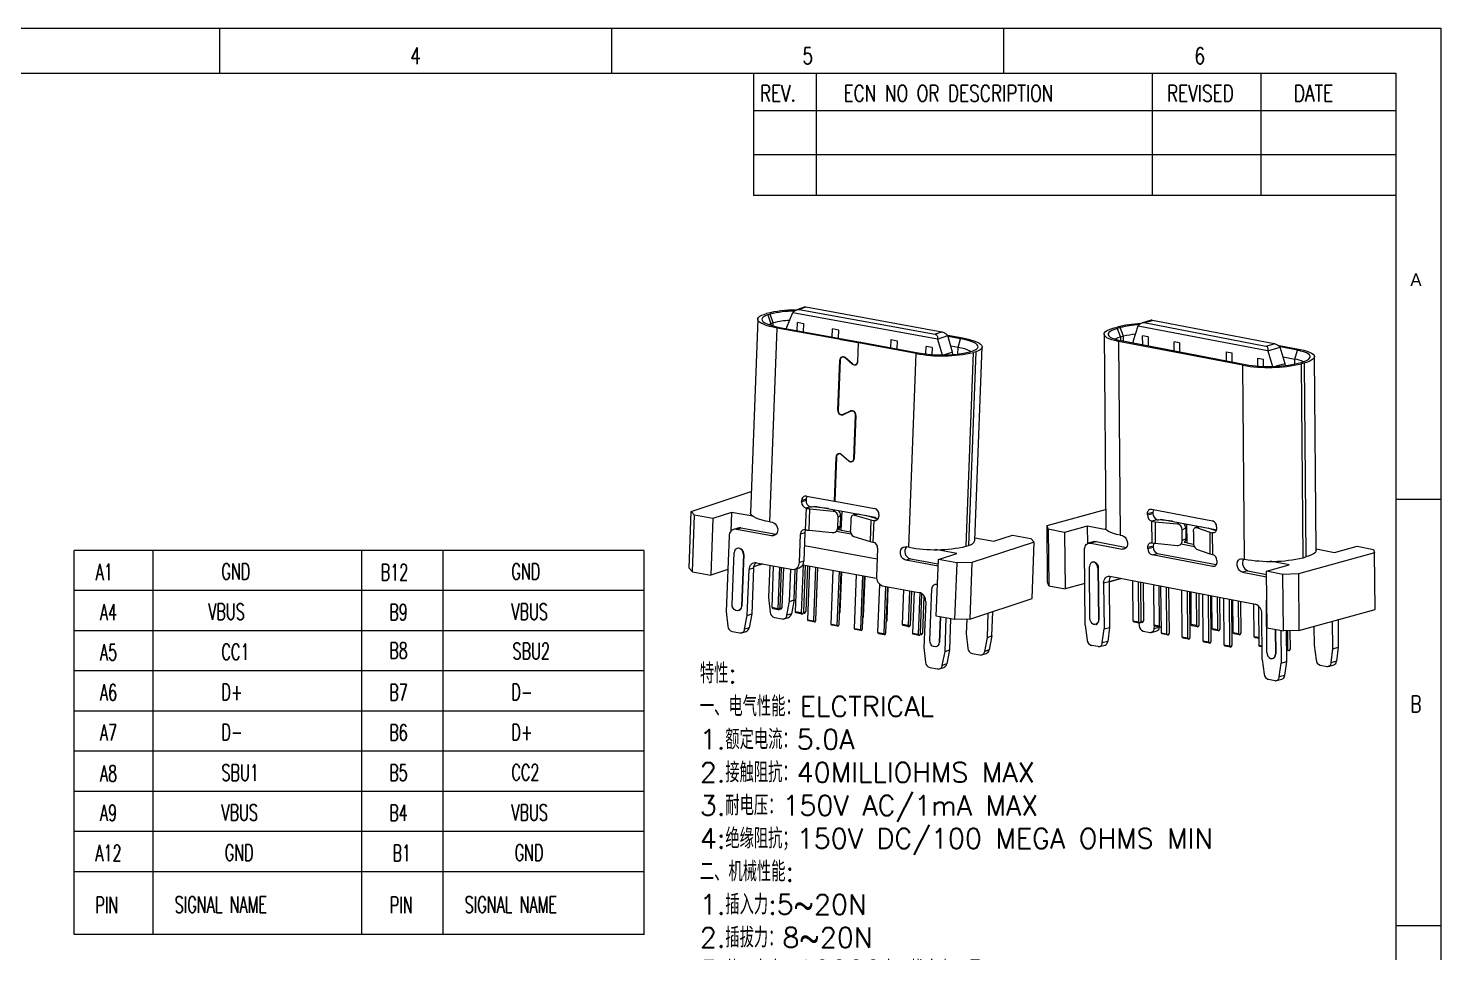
# Model space of a CAD drawing. Extents: x 2504 to 2659, y 706 to 763.
# Drawn here: x 2536.06 to 2576.84, y 731.36 to 758.08 of the extents above; entities that cross this region are included whole.
import ezdxf
from ezdxf.enums import TextEntityAlignment as Align

# ---------------------------------------------------------------- set-up
doc = ezdxf.new("R2010")
doc.units = 0
doc.header["$MEASUREMENT"] = 0
doc.layers.get('0').update_dxf_attribs({"linetype": 'CONTINUOUS', "lineweight": 20})
doc.layers.add('HANBO', color=7, linetype='CONTINUOUS', lineweight=9)
doc.styles.add('ROMANS', font='ROMANS.SHX', dxfattribs={"bigfont": 'gbcbig.shx'})
doc.styles.get("Standard").update_dxf_attribs({"font": 'simplex.shx', "bigfont": 'gbcbig.shx'})
doc.styles.add('txt', font='lereq.shx', dxfattribs={"width": 0.7, "bigfont": '@extfont2.shx'})

# ---------------------------------------------------------------- blocks, each defined once
blk = doc.blocks.new('224')
at = {"color": 7, "linetype": 'Continuous', "lineweight": 15}
for p, q in [((39.236, 76.152), (39.34, 76.181)), ((39.454, 76.159), (39.349, 76.131)), ((39.349, 76.131), (39.465, 75.817)), ((39.57, 75.846), (39.454, 76.159)), ((39.931, 75.698), (40.1, 76.225)), ((40.102, 76.23), (44.775, 75.331)), ((40.57, 76.424), (40.258, 76.338)), ((40.318, 76.342), (40.613, 76.423)), ((40.318, 76.342), (44.714, 75.496)), ((45.008, 75.578), (40.613, 76.423)), ((38.87, 75.921), (38.93, 68.917)), ((39.388, 75.664), (39.448, 68.66)), ((43.878, 74.8), (39.388, 75.664)), ((39.57, 75.846), (39.465, 75.817)), ((39.486, 75.691), (43.976, 74.827)), ((39.918, 75.608), (39.931, 75.698)), ((40.261, 75.868), (40.264, 75.869)), ((40.457, 75.831), (40.261, 75.868)), ((40.264, 75.541), (40.261, 75.868)), ((40.461, 75.831), (40.457, 75.831)), ((40.457, 75.831), (40.46, 75.503)), ((41.395, 75.65), (41.398, 75.651)), ((41.591, 75.612), (41.395, 75.65)), ((41.398, 75.323), (41.395, 75.65)), ((41.595, 75.613), (41.591, 75.612)), ((41.591, 75.612), (41.594, 75.285)), ((44.714, 75.496), (45.008, 75.578)), ((45.126, 75.527), (45.946, 75.37)), ((45.848, 75.342), (45.233, 75.461)), ((43.287, 74.959), (43.285, 75.287)), ((43.285, 75.287), (43.481, 75.249)), ((43.285, 75.287), (43.288, 75.287)), ((43.484, 75.25), (43.481, 75.249)), ((43.481, 75.249), (43.484, 74.921)), ((44.419, 75.049), (44.422, 75.055)), ((44.421, 74.771), (44.419, 75.049)), ((44.615, 75.011), (44.419, 75.049)), ((44.618, 75.017), (44.615, 75.011)), ((44.615, 75.011), (44.617, 74.761)), ((44.777, 75.325), (45.228, 75.45)), ((44.777, 75.325), (44.947, 74.759)), ((45.407, 74.856), (45.228, 75.45)), ((45.332, 75.104), (45.753, 75.024)), ((45.753, 75.024), (45.848, 75.342)), ((46.525, 68.108), (46.464, 75.112)), ((43.938, 67.796), (43.878, 74.8)), ((45.417, 74.792), (45.407, 74.856)), ((45.88, 74.874), (45.985, 74.903)), ((46.098, 74.881), (45.994, 74.852)), ((46.054, 67.848), (45.994, 74.852)), ((46.098, 74.881), (46.158, 67.877)), ((36.817, 69.007), (38.924, 69.587)), ((40.437, 69.44), (40.634, 69.494)), ((40.438, 69.392), (40.437, 69.44)), ((40.438, 69.392), (40.634, 69.446)), ((40.587, 69.606), (42.779, 69.184)), ((40.634, 69.494), (40.634, 69.446)), ((36.857, 68.876), (36.817, 69.007)), ((36.834, 66.964), (36.817, 69.007)), ((37.447, 68.763), (36.857, 68.876)), ((36.857, 68.876), (36.875, 66.833)), ((38.265, 68.988), (37.447, 68.763)), ((38.265, 68.988), (38.271, 68.357)), ((38.954, 68.856), (38.265, 68.988)), ((40.787, 69.222), (40.59, 69.168)), ((40.59, 69.168), (40.599, 69.166)), ((40.605, 68.388), (40.599, 69.166)), ((40.714, 69.15), (40.72, 68.372)), ((40.714, 69.15), (41.506, 69.071)), ((40.787, 69.222), (40.795, 69.221)), ((41.338, 69.164), (40.841, 69.214)), ((40.916, 69.245), (42.889, 68.866)), ((40.916, 69.207), (40.916, 69.245)), ((41.689, 68.858), (41.816, 68.922)), ((41.692, 68.469), (41.689, 68.858)), ((41.816, 68.922), (41.82, 68.533)), ((41.849, 69.066), (41.854, 68.383)), ((42.355, 68.968), (42.173, 68.939)), ((42.203, 68.936), (42.684, 68.771)), ((42.324, 68.964), (42.324, 68.974)), ((42.913, 68.819), (42.633, 68.915)), ((42.889, 68.866), (42.889, 68.827)), ((42.932, 68.96), (42.932, 68.912)), ((37.447, 68.763), (37.465, 66.72)), ((38.509, 68.429), (38.313, 68.375)), ((38.586, 68.432), (38.39, 68.378)), ((38.39, 68.378), (39.528, 68.159)), ((38.586, 68.432), (39.675, 68.222)), ((39.448, 68.66), (39.523, 68.645)), ((40.597, 68.39), (40.605, 68.388)), ((40.72, 68.372), (41.513, 68.292)), ((41.601, 68.308), (41.622, 68.318)), ((42.13, 68.244), (41.649, 68.337)), ((41.82, 68.533), (41.692, 68.469)), ((41.854, 68.383), (41.76, 68.393)), ((41.854, 68.383), (42.103, 68.335)), ((42.095, 68.78), (42.098, 68.391)), ((42.684, 68.771), (42.691, 67.993)), ((42.774, 68.748), (42.781, 67.97)), ((42.774, 68.748), (42.783, 68.746)), ((38.189, 65.406), (38.166, 68.129)), ((40.448, 68.224), (40.644, 68.278)), ((40.448, 68.176), (40.644, 68.23)), ((40.448, 68.176), (40.448, 68.224)), ((40.601, 67.952), (40.797, 68.006)), ((42.793, 67.53), (40.601, 67.952)), ((40.644, 68.278), (40.644, 68.23)), ((40.797, 68.006), (42.921, 67.598)), ((42.21, 68.158), (42.691, 67.993)), ((42.781, 67.97), (42.789, 67.968)), ((43.862, 67.81), (43.938, 67.796)), ((48.637, 68.019), (45.888, 67.261)), ((46.054, 67.848), (46.158, 67.877)), ((46.524, 68.165), (47.189, 68.037)), ((47.189, 68.037), (48.007, 68.262)), ((48.007, 68.262), (48.597, 68.149)), ((48.597, 68.149), (48.637, 68.019)), ((48.655, 65.976), (48.637, 68.019)), ((38.362, 65.657), (38.346, 67.525)), ((38.457, 67.693), (38.444, 67.689)), ((38.649, 67.467), (38.662, 67.471)), ((38.649, 67.467), (38.665, 65.599)), ((38.662, 67.471), (38.678, 65.603)), ((42.942, 67.744), (42.943, 67.696)), ((44.063, 67.378), (43.866, 67.324)), ((43.866, 67.324), (44.736, 67.156)), ((44.063, 67.378), (44.735, 67.248)), ((44.734, 67.36), (45.552, 67.586)), ((45.324, 67.247), (44.734, 67.36)), ((44.752, 65.318), (44.734, 67.36)), ((45.552, 67.586), (44.863, 67.719)), ((36.875, 66.833), (36.834, 66.964)), ((36.875, 66.833), (37.465, 66.72)), ((38.176, 66.916), (37.465, 66.72)), ((39.051, 66.982), (38.855, 66.928)), ((38.855, 66.928), (38.869, 65.275)), ((39.479, 67.1), (39.051, 66.982)), ((39.051, 66.982), (39.475, 67.099)), ((39.051, 66.982), (39.066, 65.329)), ((39.079, 67.177), (44.333, 66.166)), ((39.475, 67.1), (39.475, 67.099)), ((39.475, 67.099), (39.479, 67.1)), ((39.918, 65.559), (39.906, 67.018)), ((40.095, 66.981), (40.107, 65.523)), ((40.205, 65.55), (40.193, 66.962)), ((40.304, 65.577), (40.292, 66.943)), ((40.674, 65.414), (40.662, 66.872)), ((40.851, 66.836), (40.863, 65.378)), ((40.939, 65.133), (40.925, 66.821)), ((45.888, 67.261), (45.324, 67.247)), ((45.341, 65.204), (45.324, 67.247)), ((45.888, 67.261), (45.905, 65.218)), ((41.114, 66.785), (41.128, 65.097)), ((41.226, 65.124), (41.212, 66.766)), ((41.695, 64.988), (41.681, 66.676)), ((41.87, 66.64), (41.884, 64.951)), ((41.982, 64.978), (41.968, 66.621)), ((42.019, 65.431), (42.009, 66.613)), ((42.198, 66.576), (42.208, 65.394)), ((42.307, 65.421), (42.297, 66.557)), ((42.451, 64.842), (42.437, 66.531)), ((42.626, 66.494), (42.64, 64.806)), ((42.738, 64.833), (42.724, 66.475)), ((42.775, 65.285), (42.765, 66.467)), ((42.954, 66.431), (42.964, 65.249)), ((43.062, 65.276), (43.053, 66.412)), ((43.207, 64.697), (43.192, 66.385)), ((43.381, 66.349), (43.396, 64.66)), ((43.494, 64.688), (43.48, 66.33)), ((43.531, 65.14), (43.521, 66.322)), ((43.71, 66.285), (43.72, 65.104)), ((44.75, 64.428), (44.734, 66.296)), ((43.818, 65.131), (43.809, 66.267)), ((44.287, 64.994), (44.277, 66.176)), ((44.442, 66.109), (44.454, 64.687)), ((44.576, 64.176), (44.562, 65.83)), ((45.905, 65.218), (48.655, 65.976)), ((38.189, 65.406), (38.263, 64.873)), ((38.567, 65.436), (38.58, 65.439)), ((38.678, 65.603), (38.665, 65.599)), ((38.804, 64.769), (38.869, 65.275)), ((38.869, 65.275), (39.066, 65.329)), ((39.066, 65.329), (39.001, 64.823)), ((40.107, 65.523), (39.918, 65.559)), ((39.951, 65.52), (39.918, 65.559)), ((40.14, 65.483), (39.951, 65.52)), ((40.107, 65.523), (40.14, 65.483)), ((40.121, 65.487), (40.135, 65.389)), ((40.14, 65.483), (40.173, 65.492)), ((40.173, 65.492), (40.205, 65.55)), ((40.239, 65.51), (40.189, 65.52)), ((40.205, 65.55), (40.239, 65.51)), ((40.239, 65.51), (40.271, 65.519)), ((40.271, 65.519), (40.304, 65.577)), ((40.863, 65.378), (40.674, 65.414)), ((40.707, 65.374), (40.674, 65.414)), ((40.677, 65.285), (40.691, 65.394)), ((40.873, 65.339), (40.677, 65.285)), ((40.896, 65.338), (40.707, 65.374)), ((40.863, 65.378), (40.896, 65.338)), ((40.874, 65.342), (40.873, 65.339)), ((40.896, 65.338), (40.929, 65.347)), ((40.929, 65.347), (40.937, 65.361)), ((42.208, 65.394), (42.019, 65.431)), ((42.052, 65.391), (42.019, 65.431)), ((42.241, 65.355), (42.052, 65.391)), ((42.208, 65.394), (42.241, 65.355)), ((42.241, 65.355), (42.274, 65.364)), ((42.274, 65.364), (42.307, 65.421)), ((42.964, 65.249), (42.775, 65.285)), ((42.808, 65.246), (42.775, 65.285)), ((43.03, 65.218), (43.062, 65.276)), ((44.752, 65.318), (45.341, 65.204)), ((45.045, 65.261), (45.052, 64.37)), ((45.058, 65.259), (45.065, 64.374)), ((46.443, 65.366), (46.449, 64.692)), ((47.129, 64.561), (47.12, 65.553)), ((47.317, 65.607), (47.325, 64.615)), ((39.001, 64.823), (38.804, 64.769)), ((40.285, 65.198), (40.529, 65.152)), ((40.581, 65.153), (40.777, 65.207)), ((40.939, 65.133), (41.128, 65.097)), ((40.972, 65.094), (40.939, 65.133)), ((41.161, 65.057), (40.972, 65.094)), ((41.128, 65.097), (41.161, 65.057)), ((41.161, 65.057), (41.194, 65.066)), ((41.194, 65.066), (41.226, 65.124)), ((41.695, 64.988), (41.884, 64.951)), ((41.728, 64.948), (41.695, 64.988)), ((41.917, 64.912), (41.728, 64.948)), ((41.884, 64.951), (41.917, 64.912)), ((41.917, 64.912), (41.95, 64.921)), ((41.95, 64.921), (41.982, 64.978)), ((42.451, 64.842), (42.64, 64.806)), ((42.484, 64.803), (42.451, 64.842)), ((42.673, 64.766), (42.484, 64.803)), ((42.64, 64.806), (42.673, 64.766)), ((42.673, 64.766), (42.706, 64.775)), ((42.706, 64.775), (42.738, 64.833)), ((42.997, 65.209), (42.808, 65.246)), ((42.964, 65.249), (42.997, 65.209)), ((42.997, 65.209), (43.03, 65.218)), ((43.72, 65.104), (43.531, 65.14)), ((43.564, 65.1), (43.531, 65.14)), ((43.753, 65.064), (43.564, 65.1)), ((43.72, 65.104), (43.753, 65.064)), ((43.753, 65.064), (43.786, 65.073)), ((43.786, 65.073), (43.818, 65.131)), ((44.451, 64.963), (44.287, 64.994)), ((44.32, 64.955), (44.287, 64.994)), ((44.452, 64.929), (44.32, 64.955)), ((45.247, 65.222), (45.257, 64.045)), ((45.905, 65.218), (45.341, 65.204)), ((45.444, 65.207), (45.453, 64.1)), ((45.491, 65.208), (45.497, 64.532)), ((45.595, 64.559), (45.59, 65.21)), ((38.657, 64.636), (38.413, 64.683)), ((38.708, 64.637), (38.905, 64.692)), ((43.207, 64.697), (43.396, 64.66)), ((43.24, 64.657), (43.207, 64.697)), ((43.429, 64.621), (43.24, 64.657)), ((43.396, 64.66), (43.429, 64.621)), ((43.429, 64.621), (43.462, 64.63)), ((43.462, 64.63), (43.494, 64.688)), ((44.454, 64.687), (44.572, 64.664)), ((44.487, 64.647), (44.454, 64.687)), ((44.573, 64.631), (44.487, 64.647)), ((45.065, 64.374), (45.052, 64.37)), ((45.45, 64.47), (45.465, 64.474)), ((45.465, 64.474), (45.497, 64.532)), ((45.53, 64.492), (45.48, 64.502)), ((45.497, 64.532), (45.53, 64.492)), ((45.53, 64.492), (45.563, 64.501)), ((45.563, 64.501), (45.595, 64.559)), ((46.449, 64.692), (46.522, 64.16)), ((47.064, 64.055), (47.129, 64.561)), ((47.129, 64.561), (47.325, 64.615)), ((47.325, 64.615), (47.261, 64.11)), ((44.576, 64.176), (44.65, 63.644)), ((44.954, 64.206), (44.967, 64.21)), ((45.192, 63.54), (45.257, 64.045)), ((45.257, 64.045), (45.453, 64.1)), ((45.453, 64.1), (45.388, 63.594)), ((46.673, 63.969), (46.917, 63.922)), ((46.968, 63.924), (47.164, 63.978)), ((47.261, 64.11), (47.064, 64.055)), ((45.044, 63.407), (44.8, 63.453)), ((45.096, 63.408), (45.292, 63.462)), ((45.388, 63.594), (45.192, 63.54))]:
    blk.add_line(p, q, dxfattribs=at)
at = {"color": 8, "linetype": 'Continuous', "lineweight": 15}
for p, q in [((39.465, 75.817), (39.466, 75.695)), ((39.571, 75.674), (39.57, 75.846)), ((45.754, 74.843), (45.753, 75.024)), ((45.407, 74.856), (45.071, 74.763)), ((41.506, 69.071), (41.595, 69.115)), ((42.377, 68.964), (42.203, 68.936)), ((42.783, 68.746), (42.879, 68.773)), ((39.528, 68.159), (39.648, 68.192)), ((42.793, 67.53), (42.89, 67.557))]:
    blk.add_line(p, q, dxfattribs=at)
at = {"color": 7, "linetype": 'Continuous', "lineweight": 15, "flags": 128}
for points in [[(39.388, 75.664), (39.258, 75.692), (39.145, 75.724), (39.049, 75.759), (38.973, 75.796), (38.917, 75.835), (38.883, 75.876), (38.87, 75.918), (38.879, 75.96), (38.909, 76.002), (38.961, 76.042), (39.034, 76.081), (39.126, 76.118), (39.236, 76.152)], [(39.349, 76.131), (39.242, 76.097), (39.155, 76.061), (39.089, 76.022), (39.044, 75.982), (39.022, 75.942), (39.023, 75.901), (39.047, 75.861), (39.094, 75.821), (39.163, 75.784), (39.252, 75.75), (39.36, 75.718), (39.486, 75.691)], [(45.985, 74.903), (46.092, 74.936), (46.179, 74.972), (46.246, 75.011), (46.29, 75.051), (46.312, 75.091), (46.311, 75.132), (46.287, 75.173), (46.24, 75.212), (46.171, 75.249), (46.082, 75.283), (45.974, 75.315), (45.848, 75.342)], [(45.946, 75.37), (46.076, 75.341), (46.189, 75.309), (46.285, 75.275), (46.361, 75.237), (46.417, 75.198), (46.451, 75.157), (46.464, 75.115), (46.455, 75.073), (46.425, 75.032), (46.373, 74.991), (46.3, 74.952), (46.208, 74.915), (46.098, 74.881)], [(40.437, 69.44), (40.44, 69.478), (40.448, 69.513), (40.462, 69.544), (40.48, 69.569), (40.503, 69.589), (40.529, 69.602), (40.557, 69.608), (40.587, 69.606)], [(39.448, 68.66), (39.318, 68.688), (39.205, 68.72), (39.109, 68.755), (39.033, 68.792), (38.977, 68.831), (38.943, 68.872), (38.93, 68.914), (38.93, 68.917)], [(42.095, 68.78), (42.097, 68.817), (42.103, 68.851), (42.113, 68.881), (42.126, 68.906), (42.142, 68.925), (42.161, 68.936), (42.182, 68.94), (42.203, 68.936)], [(42.932, 68.912), (42.93, 68.874), (42.921, 68.839), (42.908, 68.808), (42.889, 68.783), (42.866, 68.763), (42.84, 68.75), (42.812, 68.744), (42.783, 68.746)], [(38.166, 68.129), (38.169, 68.185), (38.182, 68.238), (38.202, 68.284), (38.23, 68.323), (38.264, 68.353), (38.303, 68.372), (38.346, 68.38), (38.39, 68.378)], [(38.509, 68.429), (38.542, 68.435), (38.586, 68.432)], [(39.523, 68.645), (39.577, 68.625), (39.626, 68.587), (39.667, 68.534), (39.696, 68.47), (39.712, 68.4), (39.713, 68.331), (39.698, 68.268), (39.67, 68.215), (39.629, 68.178), (39.581, 68.158), (39.528, 68.159)], [(40.448, 68.224), (40.45, 68.262), (40.458, 68.297), (40.472, 68.328), (40.491, 68.353), (40.513, 68.373), (40.539, 68.386), (40.568, 68.392), (40.597, 68.39)], [(43.866, 67.324), (43.813, 67.344), (43.764, 67.382), (43.723, 67.435), (43.693, 67.499), (43.678, 67.568), (43.677, 67.637), (43.692, 67.701), (43.72, 67.754), (43.76, 67.791), (43.809, 67.81), (43.862, 67.81)], [(46.525, 68.108), (46.516, 68.069), (46.485, 68.027), (46.433, 67.987), (46.36, 67.948), (46.268, 67.911), (46.158, 67.877)], [(38.649, 67.467), (38.639, 67.535), (38.612, 67.599), (38.572, 67.65), (38.522, 67.683), (38.47, 67.693), (38.42, 67.679), (38.381, 67.643), (38.355, 67.59), (38.346, 67.525)], [(38.457, 67.693), (38.483, 67.696), (38.535, 67.686), (38.585, 67.654), (38.625, 67.602), (38.652, 67.539), (38.662, 67.471)], [(42.943, 67.696), (42.94, 67.658), (42.932, 67.623), (42.918, 67.593), (42.9, 67.567), (42.877, 67.547), (42.851, 67.534), (42.823, 67.528), (42.793, 67.53)], [(38.855, 66.928), (38.859, 66.984), (38.871, 67.037), (38.892, 67.083), (38.92, 67.122), (38.954, 67.152), (38.993, 67.171), (39.035, 67.18), (39.079, 67.177)], [(44.734, 66.296), (44.742, 66.361), (44.743, 66.362)], [(38.665, 65.599), (38.656, 65.534), (38.63, 65.481), (38.591, 65.445), (38.541, 65.432), (38.489, 65.442), (38.439, 65.474), (38.399, 65.526), (38.372, 65.589), (38.362, 65.657)], [(44.75, 64.428), (44.759, 64.36), (44.786, 64.296), (44.827, 64.245), (44.876, 64.213), (44.929, 64.203), (44.978, 64.216), (45.018, 64.252), (45.044, 64.305), (45.052, 64.37)]]:
    blk.add_lwpolyline(points, dxfattribs=at)
at = {"color": 7, "linetype": 'Continuous', "lineweight": 15}
for centre, radius, start, end in [((40.355, 72.085), 4.22, 92.3458, 103.9055), ((40.331, 72.676), 3.592, 93.1222, 104.141), ((39.676, 74.962), 0.881, 103.8831, 117.4214), ((40.287, 73.063), 2.874, 95.6702, 104.4556), ((45.576, 73.886), 1.152, 64.7648, 81.158), ((44.805, 80.089), 5.37, 260.053, 282.7822), ((44.811, 79.603), 4.848, 260.0887, 282.7461), ((40.661, 69.381), 0.224, 177.1372, 251.5433), ((40.841, 69.5), 0.208, 153.5164, 181.5009), ((40.858, 69.435), 0.224, 177.1372, 251.5433), ((40.84, 70.45), 1.306, 259.3486, 264.4545), ((40.891, 69.733), 0.521, 259.3484, 264.4592), ((41.475, 68.859), 0.214, 359.7712, 81.5468), ((41.593, 68.919), 0.224, 0.8, 48.749), ((42.708, 68.971), 0.224, 357.1701, 71.5445), ((40.847, 69.671), 1.306, 259.3486, 264.4545), ((40.851, 68.284), 0.207, 152.8984, 181.5512), ((41.527, 68.458), 0.166, 265.2797, 3.7549), ((41.641, 68.527), 0.179, 312.07, 1.944), ((42.349, 68.368), 0.252, 174.8833, 236.4198), ((42.896, 69.41), 0.673, 251.6502, 259.6052), ((40.672, 68.165), 0.224, 177.1372, 251.5433), ((40.868, 68.219), 0.224, 177.1372, 251.5433), ((42.903, 68.632), 0.673, 251.6502, 259.6052), ((42.718, 67.755), 0.224, 357.1635, 71.5443), ((44.866, 73.085), 5.37, 260.053, 282.7822), ((44.159, 67.651), 0.289, 148.8233, 250.5867), ((39.338, 66.995), 0.287, 142.2557, 182.4767), ((44.226, 65.847), 0.336, 357.18, 71.5302), ((38.524, 65.583), 0.155, 290.9311, 7.2043), ((40.35, 65.405), 0.216, 184.2004, 252.4052), ((40.544, 65.283), 0.133, 263.5855, 0.4777), ((40.728, 65.344), 0.145, 289.7101, 357.8673), ((38.478, 64.889), 0.216, 184.2004, 252.4052), ((38.672, 64.768), 0.133, 263.5855, 0.4777), ((38.856, 64.828), 0.145, 289.7101, 357.8673), ((44.912, 64.354), 0.154, 290.9477, 7.2394), ((46.738, 64.176), 0.217, 184.2454, 252.3885), ((46.931, 64.054), 0.133, 263.5811, 0.4399), ((47.115, 64.115), 0.145, 289.7556, 357.8218), ((44.866, 63.66), 0.217, 184.2454, 252.3885), ((45.059, 63.539), 0.133, 263.5811, 0.4399), ((45.243, 63.599), 0.145, 289.7556, 357.8218)]:
    blk.add_arc(centre, radius, start, end, dxfattribs=at)
for points in [[(40.1, 76.225), (40.101, 76.227), (40.102, 76.229), (40.102, 76.23)], [(45.228, 75.45), (45.228, 75.452), (45.227, 75.454), (45.226, 75.456)], [(44.775, 75.331), (44.775, 75.329), (44.776, 75.327), (44.777, 75.325)]]:
    blk.add_open_spline(points, degree=3, dxfattribs=at)
for points, knots in [([(40.102, 76.23), (40.115, 76.244), (40.138, 76.269), (40.177, 76.299), (40.22, 76.325), (40.27, 76.345), (40.303, 76.343), (40.318, 76.342)], [0, 0, 0, 0, 0.206448, 0.387936, 0.545567, 0.784007, 1, 1, 1, 1]), ([(40.613, 76.423), (40.598, 76.426), (40.581, 76.428), (40.572, 76.424), (40.571, 76.423)], [0, 0, 0, 0, 0.8101, 1, 1, 1, 1]), ([(44.714, 75.496), (44.723, 75.494), (44.742, 75.488), (44.762, 75.469), (44.779, 75.439), (44.786, 75.393), (44.779, 75.353), (44.775, 75.331)], [0, 0, 0, 0, 0.142662, 0.293105, 0.455625, 0.700341, 1, 1, 1, 1]), ([(45.226, 75.456), (45.214, 75.466), (45.19, 75.486), (45.151, 75.513), (45.107, 75.54), (45.057, 75.565), (45.024, 75.573), (45.008, 75.578)], [0, 0, 0, 0, 0.206448, 0.387936, 0.545567, 0.784007, 1, 1, 1, 1])]:
    blk.add_open_spline(points, degree=3, knots=knots, dxfattribs=at)
blk = doc.blocks.new('225')
at = {"color": 7, "linetype": 'Continuous', "lineweight": 15}
for p, q in [((26.604, 76.639), (26.69, 76.667)), ((26.816, 76.644), (26.731, 76.616)), ((26.731, 76.616), (26.847, 76.301)), ((26.932, 76.329), (26.816, 76.644)), ((27.422, 76.176), (27.638, 76.701)), ((27.64, 76.706), (32.86, 75.754)), ((28.044, 76.894), (27.783, 76.807)), ((28.104, 76.895), (27.863, 76.815)), ((27.863, 76.815), (32.774, 75.92)), ((33.014, 76), (28.104, 76.895)), ((26.372, 76.464), (26.108, 69.465)), ((26.805, 69.143), (27.07, 76.143)), ((26.932, 76.329), (26.847, 76.301)), ((29.362, 75.725), (27.07, 76.143)), ((27.15, 76.169), (30.076, 75.636)), ((27.41, 76.122), (27.422, 76.176)), ((27.792, 76.052), (27.803, 76.342)), ((27.803, 76.342), (27.805, 76.343)), ((28.022, 76.302), (27.803, 76.342)), ((28.022, 76.302), (28.011, 76.012)), ((28.025, 76.303), (28.022, 76.302)), ((29.058, 75.821), (29.069, 76.111)), ((29.069, 76.111), (29.072, 76.112)), ((29.289, 76.071), (29.069, 76.111)), ((29.289, 76.071), (29.278, 75.781)), ((29.292, 76.072), (29.289, 76.071)), ((33.014, 76), (32.774, 75.92)), ((29.362, 75.725), (29.371, 75.723)), ((29.996, 75.609), (29.371, 75.723)), ((29.996, 75.609), (29.971, 74.935)), ((29.979, 74.933), (30.005, 75.608)), ((29.996, 75.609), (30.076, 75.636)), ((30.085, 75.634), (30.005, 75.608)), ((32.086, 75.228), (30.005, 75.608)), ((30.078, 75.632), (30.076, 75.636)), ((30.085, 75.634), (32.166, 75.255)), ((31.17, 75.436), (31.18, 75.726)), ((31.18, 75.726), (31.183, 75.727)), ((31.18, 75.726), (31.4, 75.686)), ((31.4, 75.686), (31.389, 75.396)), ((31.403, 75.687), (31.4, 75.686)), ((32.437, 75.214), (32.447, 75.476)), ((32.447, 75.476), (32.449, 75.481)), ((32.666, 75.436), (32.447, 75.476)), ((32.862, 75.748), (33.23, 75.87)), ((32.862, 75.748), (33.028, 75.177)), ((33.404, 75.274), (33.23, 75.87)), ((33.236, 75.884), (33.774, 75.786)), ((33.694, 75.76), (33.238, 75.843)), ((33.603, 75.442), (33.341, 75.489)), ((33.603, 75.442), (33.694, 75.76)), ((34.207, 68.465), (34.472, 75.465)), ((29.266, 73.173), (29.334, 74.984)), ((29.343, 74.982), (29.274, 73.172)), ((29.459, 75.107), (29.417, 75.093)), ((29.525, 75.068), (29.784, 74.842)), ((29.789, 74.849), (29.529, 75.075)), ((31.822, 68.229), (32.086, 75.228)), ((32.666, 75.436), (32.657, 75.193)), ((32.669, 75.441), (32.666, 75.436)), ((33.415, 75.187), (33.404, 75.274)), ((33.89, 68.262), (34.154, 75.262)), ((34.239, 75.29), (33.975, 68.291)), ((34.027, 75.285), (34.113, 75.313)), ((34.239, 75.29), (34.154, 75.262)), ((29.897, 74.823), (29.939, 74.837)), ((29.437, 73.017), (29.521, 73.045)), ((29.447, 73.022), (29.721, 73.15)), ((29.725, 73.141), (29.451, 73.013)), ((29.778, 73.159), (29.735, 73.145)), ((29.839, 71.435), (29.897, 72.991)), ((29.906, 72.989), (29.847, 71.434)), ((29.142, 69.892), (29.202, 71.484)), ((29.211, 71.482), (29.151, 69.89)), ((29.327, 71.608), (29.285, 71.594)), ((29.652, 71.342), (29.392, 71.568)), ((29.397, 71.575), (29.657, 71.35)), ((29.764, 71.324), (29.807, 71.338)), ((23.969, 69.518), (26.137, 70.235)), ((28.115, 69.916), (27.955, 69.863)), ((27.955, 69.863), (27.957, 69.912)), ((28.117, 69.965), (27.957, 69.912)), ((28.117, 69.965), (28.115, 69.916)), ((28.133, 70.076), (29.142, 69.892)), ((29.151, 69.895), (29.142, 69.892)), ((29.151, 69.89), (30.582, 69.629)), ((23.892, 67.476), (23.969, 69.518)), ((24.093, 69.386), (23.969, 69.518)), ((24.016, 67.344), (24.093, 69.386)), ((24.751, 69.266), (24.093, 69.386)), ((25.419, 69.486), (24.751, 69.266)), ((25.419, 69.486), (25.393, 68.794)), ((26.189, 69.346), (25.419, 69.486)), ((28.096, 68.859), (28.126, 69.637)), ((28.277, 69.691), (28.116, 69.638)), ((28.126, 69.637), (28.116, 69.638)), ((28.221, 68.841), (28.25, 69.619)), ((28.25, 69.619), (29.089, 69.531)), ((28.277, 69.691), (28.286, 69.69)), ((28.918, 69.622), (28.336, 69.683)), ((28.415, 69.674), (28.416, 69.713)), ((28.416, 69.713), (30.621, 69.311)), ((29.273, 69.317), (29.359, 69.38)), ((29.359, 69.38), (29.344, 68.992)), ((29.4, 69.534), (29.374, 68.842)), ((30.007, 69.423), (29.826, 69.392)), ((29.867, 69.389), (30.452, 69.218)), ((29.93, 69.41), (29.931, 69.437)), ((30.675, 69.256), (30.269, 69.375)), ((30.743, 69.404), (30.742, 69.355)), ((24.751, 69.266), (24.674, 67.224)), ((25.656, 68.92), (25.495, 68.867)), ((25.6, 68.873), (25.761, 68.926)), ((26.871, 68.642), (25.6, 68.873)), ((25.761, 68.926), (27.032, 68.695)), ((26.805, 69.143), (26.89, 69.128)), ((28.087, 68.861), (28.096, 68.859)), ((28.221, 68.841), (29.06, 68.754)), ((29.259, 68.928), (29.273, 69.317)), ((29.344, 68.992), (29.259, 68.928)), ((29.374, 68.842), (29.274, 68.852)), ((29.374, 68.842), (29.717, 68.779)), ((29.727, 69.234), (29.712, 68.845)), ((30.452, 69.218), (30.422, 68.44)), ((30.556, 69.193), (30.527, 68.416)), ((30.565, 69.192), (30.556, 69.193)), ((30.621, 69.311), (30.62, 69.272)), ((25.336, 68.628), (25.233, 65.906)), ((26.871, 68.642), (27.032, 68.695)), ((27.872, 67.673), (27.911, 68.697)), ((28.071, 68.75), (27.911, 68.697)), ((28.071, 68.75), (28.032, 67.726)), ((29.186, 68.788), (29.198, 68.796)), ((29.745, 68.698), (29.199, 68.797)), ((29.838, 68.612), (30.422, 68.44)), ((30.527, 68.416), (30.536, 68.414)), ((36.347, 68.412), (34.103, 67.67)), ((34.211, 68.568), (34.896, 68.443)), ((34.896, 68.443), (35.564, 68.664)), ((35.564, 68.664), (36.223, 68.544)), ((36.223, 68.544), (36.347, 68.412)), ((36.27, 66.37), (36.347, 68.412)), ((25.445, 66.156), (25.515, 68.022)), ((25.632, 68.185), (25.621, 68.181)), ((25.853, 67.961), (25.783, 66.094)), ((25.864, 67.964), (25.793, 66.098)), ((25.853, 67.961), (25.864, 67.964)), ((30.683, 67.792), (28.053, 68.272)), ((30.698, 68.189), (30.659, 67.165)), ((31.879, 67.811), (31.719, 67.758)), ((31.822, 68.229), (31.737, 68.244)), ((31.879, 67.811), (32.887, 67.627)), ((33.56, 68.002), (32.791, 68.142)), ((32.892, 67.781), (33.56, 68.002)), ((33.89, 68.262), (33.975, 68.291)), ((24.016, 67.344), (23.892, 67.476)), ((24.016, 67.344), (24.674, 67.224)), ((25.291, 67.428), (24.674, 67.224)), ((25.993, 65.767), (26.056, 67.42)), ((26.216, 67.473), (26.056, 67.42)), ((26.216, 67.473), (26.154, 65.82)), ((26.538, 67.626), (26.221, 67.521)), ((26.428, 67.589), (26.221, 67.521)), ((26.32, 67.666), (27.646, 67.424)), ((26.428, 67.589), (26.43, 67.645)), ((26.428, 67.589), (26.538, 67.626)), ((26.805, 67.577), (26.761, 66.411)), ((26.886, 66.045), (26.943, 67.552)), ((27.154, 67.513), (27.097, 66.007)), ((27.177, 66.033), (27.233, 67.499)), ((27.257, 66.06), (27.311, 67.485)), ((27.521, 66.272), (27.565, 67.438)), ((27.682, 66.325), (27.724, 67.438)), ((27.713, 67.434), (27.873, 67.487)), ((27.73, 65.891), (27.79, 67.459)), ((28.032, 67.726), (27.872, 67.673)), ((28.007, 67.595), (27.942, 65.853)), ((27.999, 67.597), (30.661, 67.111)), ((28.086, 67.581), (28.022, 65.879)), ((28.164, 67.566), (28.102, 65.906)), ((28.174, 65.605), (28.248, 67.551)), ((28.459, 67.513), (28.385, 65.567)), ((28.465, 65.593), (28.537, 67.498)), ((29.019, 65.451), (29.092, 67.397)), ((29.303, 67.359), (29.23, 65.413)), ((29.31, 65.439), (29.382, 67.344)), ((29.347, 65.884), (29.402, 67.341)), ((32.883, 67.545), (31.719, 67.758)), ((32.815, 65.74), (32.892, 67.781)), ((33.551, 67.661), (32.892, 67.781)), ((33.551, 67.661), (33.474, 65.619)), ((34.103, 67.67), (33.551, 67.661)), ((34.103, 67.67), (34.025, 65.629)), ((29.863, 65.297), (29.937, 67.243)), ((30.148, 67.205), (30.074, 65.259)), ((30.154, 65.285), (30.226, 67.19)), ((30.191, 65.73), (30.246, 67.187)), ((30.708, 65.143), (30.774, 66.891)), ((30.863, 66.837), (32.189, 66.595)), ((30.983, 66.815), (30.919, 65.105)), ((30.999, 65.131), (31.062, 66.801)), ((31.036, 65.576), (31.082, 66.797)), ((32.768, 66.884), (32.757, 66.88)), ((26.761, 66.411), (26.819, 65.878)), ((27.521, 66.272), (27.682, 66.325)), ((27.682, 66.325), (27.585, 65.821)), ((31.589, 65.434), (31.637, 66.696)), ((31.848, 66.658), (31.8, 65.396)), ((31.881, 65.422), (31.927, 66.643)), ((32.01, 66.628), (31.953, 65.122)), ((32.221, 66.587), (32.164, 65.083)), ((32.244, 65.11), (32.298, 66.546)), ((32.324, 65.136), (32.374, 66.464)), ((32.581, 64.854), (32.651, 66.721)), ((34.025, 65.629), (36.27, 66.37)), ((25.233, 65.906), (25.291, 65.373)), ((25.676, 65.935), (25.687, 65.938)), ((25.793, 66.098), (25.783, 66.094)), ((25.993, 65.767), (26.154, 65.82)), ((26.154, 65.82), (26.057, 65.316)), ((27.097, 66.007), (26.886, 66.045)), ((26.911, 66.006), (26.886, 66.045)), ((27.122, 65.967), (26.911, 66.006)), ((27.097, 66.007), (27.122, 65.967)), ((27.122, 65.967), (27.149, 65.976)), ((27.149, 65.976), (27.177, 66.033)), ((27.202, 65.994), (27.161, 66.001)), ((27.177, 66.033), (27.202, 65.994)), ((27.202, 65.994), (27.229, 66.002)), ((27.229, 66.002), (27.257, 66.06)), ((27.425, 65.768), (27.521, 66.272)), ((27.585, 65.821), (27.425, 65.768)), ((27.942, 65.853), (27.73, 65.891)), ((27.755, 65.852), (27.73, 65.891)), ((27.966, 65.813), (27.755, 65.852)), ((27.942, 65.853), (27.966, 65.813)), ((27.966, 65.813), (27.993, 65.822)), ((27.993, 65.822), (28.022, 65.879)), ((28.047, 65.84), (28.006, 65.847)), ((28.022, 65.879), (28.047, 65.84)), ((28.047, 65.84), (28.073, 65.849)), ((28.073, 65.849), (28.102, 65.906)), ((29.325, 65.84), (29.347, 65.884)), ((32.432, 66.257), (32.369, 64.605)), ((34.657, 64.971), (34.691, 65.848)), ((34.818, 65.024), (34.851, 65.901)), ((25.897, 65.263), (25.993, 65.767)), ((26.057, 65.316), (25.897, 65.263)), ((26.98, 65.686), (27.252, 65.636)), ((27.322, 65.641), (27.482, 65.694)), ((28.174, 65.605), (28.385, 65.567)), ((28.199, 65.565), (28.174, 65.605)), ((28.41, 65.527), (28.199, 65.565)), ((28.385, 65.567), (28.41, 65.527)), ((28.41, 65.527), (28.437, 65.536)), ((28.437, 65.536), (28.465, 65.593)), ((29.019, 65.451), (29.23, 65.413)), ((29.044, 65.411), (29.019, 65.451)), ((29.255, 65.373), (29.044, 65.411)), ((29.23, 65.413), (29.255, 65.373)), ((29.255, 65.373), (29.281, 65.382)), ((29.281, 65.382), (29.31, 65.439)), ((29.863, 65.297), (30.074, 65.259)), ((29.888, 65.257), (29.863, 65.297)), ((30.126, 65.228), (30.154, 65.285)), ((30.17, 65.686), (30.191, 65.73)), ((31.014, 65.532), (31.036, 65.576)), ((31.8, 65.396), (31.589, 65.434)), ((31.614, 65.395), (31.589, 65.434)), ((31.825, 65.356), (31.614, 65.395)), ((31.8, 65.396), (31.825, 65.356)), ((31.825, 65.356), (31.852, 65.365)), ((31.852, 65.365), (31.881, 65.422)), ((33.474, 65.619), (32.815, 65.74)), ((32.953, 65.714), (32.919, 64.793)), ((32.964, 65.712), (32.929, 64.796)), ((33.129, 64.466), (33.175, 65.674)), ((33.332, 65.645), (33.29, 64.519)), ((34.025, 65.629), (33.474, 65.619)), ((33.917, 65.627), (33.897, 65.11)), ((25.451, 65.181), (25.724, 65.131)), ((25.794, 65.136), (25.954, 65.189)), ((30.099, 65.219), (29.888, 65.257)), ((30.074, 65.259), (30.099, 65.219)), ((30.099, 65.219), (30.126, 65.228)), ((30.708, 65.143), (30.919, 65.105)), ((30.732, 65.103), (30.708, 65.143)), ((30.944, 65.065), (30.732, 65.103)), ((30.919, 65.105), (30.944, 65.065)), ((30.944, 65.065), (30.97, 65.074)), ((30.97, 65.074), (30.999, 65.131)), ((31.953, 65.122), (32.164, 65.083)), ((31.978, 65.082), (31.953, 65.122)), ((32.189, 65.043), (31.978, 65.082)), ((32.164, 65.083), (32.189, 65.043)), ((32.189, 65.043), (32.216, 65.052)), ((32.216, 65.052), (32.244, 65.11)), ((32.269, 65.07), (32.228, 65.077)), ((32.244, 65.11), (32.269, 65.07)), ((32.269, 65.07), (32.296, 65.079)), ((32.296, 65.079), (32.324, 65.136)), ((32.929, 64.796), (32.919, 64.793)), ((33.897, 65.11), (33.955, 64.577)), ((34.561, 64.466), (34.657, 64.971)), ((34.657, 64.971), (34.818, 65.024)), ((34.818, 65.024), (34.721, 64.519)), ((32.369, 64.605), (32.427, 64.072)), ((32.812, 64.634), (32.823, 64.637)), ((33.032, 63.961), (33.129, 64.466)), ((33.129, 64.466), (33.29, 64.519)), ((33.29, 64.519), (33.193, 64.014)), ((34.115, 64.385), (34.388, 64.335)), ((34.458, 64.34), (34.618, 64.393)), ((34.721, 64.519), (34.561, 64.466)), ((32.587, 63.88), (32.86, 63.83)), ((32.93, 63.835), (33.09, 63.888)), ((33.193, 64.014), (33.032, 63.961))]:
    blk.add_line(p, q, dxfattribs=at)
at = {"color": 8, "linetype": 'Continuous', "lineweight": 15}
for p, q in [((26.847, 76.301), (26.844, 76.242)), ((26.928, 76.218), (26.932, 76.329)), ((29.343, 74.986), (29.334, 74.984)), ((29.534, 75.071), (29.525, 75.068)), ((33.404, 75.274), (33.109, 75.177)), ((33.594, 75.201), (33.603, 75.442)), ((29.794, 74.845), (29.784, 74.842)), ((29.979, 74.938), (29.971, 74.935)), ((29.275, 73.176), (29.266, 73.173)), ((29.526, 73.048), (29.447, 73.022)), ((29.744, 73.158), (29.721, 73.15)), ((29.897, 72.991), (29.906, 72.994)), ((29.211, 71.487), (29.202, 71.484)), ((29.392, 71.568), (29.402, 71.571)), ((29.847, 71.438), (29.839, 71.435)), ((29.662, 71.345), (29.652, 71.342)), ((29.089, 69.531), (29.153, 69.579)), ((30.034, 69.418), (29.867, 69.389)), ((30.565, 69.192), (30.695, 69.234))]:
    blk.add_line(p, q, dxfattribs=at)
at = {"color": 7, "linetype": 'Continuous', "lineweight": 15, "flags": 128}
for points in [[(27.07, 76.143), (26.923, 76.173), (26.79, 76.206), (26.672, 76.242), (26.573, 76.28), (26.492, 76.321), (26.431, 76.363), (26.391, 76.405), (26.373, 76.447), (26.377, 76.489), (26.402, 76.53), (26.449, 76.569), (26.517, 76.605), (26.604, 76.639)], [(26.731, 76.616), (26.647, 76.583), (26.583, 76.547), (26.542, 76.509), (26.523, 76.468), (26.527, 76.427), (26.555, 76.386), (26.605, 76.345), (26.676, 76.305), (26.768, 76.267), (26.879, 76.231), (27.007, 76.198), (27.15, 76.169)], [(26.765, 76.268), (26.772, 76.272), (26.847, 76.301)], [(34.113, 75.313), (34.197, 75.346), (34.261, 75.382), (34.302, 75.42), (34.321, 75.46), (34.316, 75.501), (34.289, 75.543), (34.239, 75.584), (34.167, 75.624), (34.075, 75.662), (33.965, 75.698), (33.837, 75.73), (33.694, 75.76)], [(33.774, 75.786), (33.921, 75.756), (34.054, 75.723), (34.171, 75.687), (34.271, 75.648), (34.352, 75.608), (34.413, 75.566), (34.452, 75.524), (34.471, 75.482), (34.467, 75.44), (34.441, 75.399), (34.395, 75.36), (34.327, 75.324), (34.239, 75.29)], [(26.805, 69.143), (26.658, 69.173), (26.525, 69.206), (26.408, 69.242), (26.308, 69.281), (26.228, 69.321), (26.167, 69.363), (26.127, 69.405), (26.109, 69.448), (26.108, 69.465)], [(29.867, 69.389), (29.841, 69.393), (29.816, 69.39), (29.792, 69.378), (29.771, 69.36), (29.753, 69.336), (29.74, 69.306), (29.731, 69.271), (29.727, 69.234)], [(26.89, 69.128), (26.949, 69.107), (27.002, 69.068), (27.046, 69.015), (27.076, 68.951), (27.091, 68.881), (27.088, 68.812), (27.069, 68.749), (27.034, 68.697), (26.987, 68.66), (26.931, 68.641), (26.871, 68.642)], [(25.853, 67.961), (25.845, 68.029), (25.818, 68.093), (25.775, 68.144), (25.721, 68.177), (25.662, 68.188), (25.606, 68.175), (25.559, 68.14), (25.528, 68.087), (25.515, 68.022)], [(31.719, 67.758), (31.66, 67.779), (31.606, 67.817), (31.562, 67.871), (31.532, 67.935), (31.518, 68.004), (31.52, 68.074), (31.54, 68.137), (31.574, 68.189), (31.622, 68.226), (31.677, 68.245), (31.737, 68.244)], [(32.768, 66.884), (32.809, 66.89), (32.858, 66.883)], [(25.783, 66.094), (25.77, 66.029), (25.738, 65.976), (25.692, 65.941), (25.636, 65.928), (25.577, 65.939), (25.523, 65.972), (25.48, 66.023), (25.452, 66.087), (25.445, 66.156)], [(32.919, 64.793), (32.906, 64.728), (32.874, 64.675), (32.828, 64.64), (32.772, 64.627), (32.713, 64.637), (32.659, 64.671), (32.615, 64.722), (32.588, 64.786), (32.581, 64.854)]]:
    blk.add_lwpolyline(points, dxfattribs=at)
at = {"color": 7, "linetype": 'Continuous', "lineweight": 15}
for centre, radius, start, end in [((27.639, 73.026), 3.763, 88.5277, 104.6124), ((27.664, 73.376), 3.376, 89.6435, 104.5402), ((27.595, 73.973), 2.448, 91.7072, 105.7105), ((29.45, 74.991), 0.116, 46.5286, 183.8479), ((29.45, 74.989), 0.108, 46.5105, 183.8794), ((33.039, 80.146), 5.009, 259.0245, 282.8552), ((33.024, 79.678), 4.506, 259.0165, 282.8628), ((33.407, 73.986), 1.469, 63.3057, 82.3273), ((29.864, 74.926), 0.116, 226.5345, 3.842), ((29.863, 74.928), 0.108, 226.5051, 3.87), ((29.411, 73.153), 0.147, 172.1459, 285.8992), ((29.41, 73.153), 0.137, 172.1195, 285.9267), ((29.761, 73.009), 0.147, 352.139, 105.9061), ((29.762, 73.01), 0.137, 352.1072, 105.939), ((29.318, 71.492), 0.116, 46.5286, 183.8479), ((29.318, 71.49), 0.108, 46.5105, 183.8794), ((29.732, 71.426), 0.116, 226.5193, 3.8435), ((29.731, 71.428), 0.108, 226.5105, 3.8647), ((28.172, 69.849), 0.218, 176.1069, 255.2043), ((28.112, 69.921), 0.156, 82.3936, 183.3393), ((28.332, 69.902), 0.218, 176.1069, 255.2043), ((28.307, 69.961), 0.19, 144.3596, 178.8848), ((28.42, 71.275), 1.665, 259.802, 264.1456), ((28.404, 70.349), 0.67, 259.8093, 264.1326), ((29.064, 69.323), 0.209, 358.1871, 83.1604), ((29.148, 69.387), 0.21, 358.3127, 54.1952), ((30.586, 69.346), 0.156, 262.397, 3.3846), ((30.527, 69.419), 0.217, 356.0614, 75.2277), ((25.57, 68.642), 0.234, 82.4252, 183.3142), ((25.721, 68.72), 0.211, 79.2193, 108.1959), ((28.066, 68.706), 0.156, 82.3942, 183.3484), ((28.263, 68.746), 0.192, 144.4974, 178.7716), ((28.391, 70.497), 1.665, 259.802, 264.1456), ((29.08, 68.932), 0.179, 263.6314, 358.8321), ((29.162, 68.996), 0.182, 307.0542, 358.5454), ((29.942, 68.819), 0.232, 173.4059, 243.2931), ((30.737, 70.21), 1.033, 253.973, 259.9437), ((30.782, 69.625), 0.385, 253.843, 258.664), ((30.707, 69.432), 1.033, 253.973, 259.9437), ((30.481, 68.204), 0.217, 356.0542, 75.2276), ((33.943, 68.576), 0.287, 276.4886, 337.3233), ((25.668, 67.99), 0.198, 352.4416, 100.3449), ((31.945, 68.073), 0.27, 140.5583, 255.8779), ((32.775, 73.146), 5.009, 259.0245, 282.8552), ((26.289, 67.434), 0.234, 82.4116, 183.3277), ((26.485, 67.472), 0.269, 133.2389, 179.8269), ((27.651, 67.298), 0.126, 90.2761, 91.9851), ((27.633, 67.662), 0.239, 274.0248, 2.5663), ((27.786, 67.718), 0.247, 290.703, 1.8729), ((30.995, 67.147), 0.337, 176.9201, 246.2125), ((31.118, 67.501), 0.711, 248.6569, 248.9763), ((32.805, 66.731), 0.154, 69.7793, 183.7937), ((32.106, 66.28), 0.326, 356.0852, 75.2088), ((25.629, 66.092), 0.164, 290.7307, 1.8423), ((27.032, 65.893), 0.214, 184.0794, 255.6927), ((27.427, 65.844), 0.16, 290.4025, 351.6422), ((25.504, 65.388), 0.214, 184.0794, 255.6927), ((25.747, 65.28), 0.151, 261.2385, 353.2456), ((25.899, 65.339), 0.16, 290.4025, 351.6422), ((27.275, 65.785), 0.151, 261.2385, 353.2456), ((32.765, 64.791), 0.165, 290.764, 1.809), ((34.168, 64.592), 0.214, 184.0482, 255.6939), ((34.411, 64.484), 0.151, 261.2182, 353.3059), ((34.563, 64.542), 0.159, 290.3377, 351.7702), ((32.64, 64.087), 0.214, 184.0482, 255.6939), ((32.883, 63.979), 0.151, 261.2182, 353.3059), ((33.035, 64.037), 0.159, 290.3377, 351.7702)]:
    blk.add_arc(centre, radius, start, end, dxfattribs=at)
for points in [[(27.638, 76.701), (27.638, 76.702), (27.639, 76.704), (27.64, 76.706)], [(32.86, 75.754), (32.86, 75.752), (32.861, 75.75), (32.862, 75.748)], [(33.23, 75.87), (33.23, 75.872), (33.229, 75.874), (33.229, 75.876)]]:
    blk.add_open_spline(points, degree=3, dxfattribs=at)
for points, knots in [([(27.64, 76.706), (27.652, 76.719), (27.675, 76.744), (27.713, 76.773), (27.758, 76.799), (27.81, 76.819), (27.846, 76.816), (27.863, 76.815)], [0, 0, 0, 0, 0.206448, 0.387936, 0.545567, 0.784007, 1, 1, 1, 1]), ([(28.104, 76.895), (28.088, 76.897), (28.063, 76.9), (28.049, 76.894), (28.045, 76.892)], [0, 0, 0, 0, 0.658309, 1, 1, 1, 1]), ([(33.229, 75.876), (33.217, 75.887), (33.196, 75.907), (33.16, 75.934), (33.117, 75.961), (33.067, 75.986), (33.031, 75.995), (33.014, 76)], [0, 0, 0, 0, 0.206448, 0.387936, 0.545567, 0.784007, 1, 1, 1, 1]), ([(32.774, 75.92), (32.784, 75.917), (32.805, 75.912), (32.83, 75.892), (32.852, 75.862), (32.866, 75.815), (32.862, 75.776), (32.86, 75.754)], [0, 0, 0, 0, 0.142662, 0.293105, 0.455625, 0.700341, 1, 1, 1, 1])]:
    blk.add_open_spline(points, degree=3, knots=knots, dxfattribs=at)

msp = doc.modelspace()

# ---------------------------------------------------------------- linework, layer by layer
at = {"color": 2}
for p, q in [((2553.846, 742.991), (2537.381, 742.991)), ((2537.381, 731.893), (2537.381, 742.991)), ((2539.664, 731.893), (2539.664, 742.991)), ((2545.679, 742.991), (2545.679, 731.893)), ((2548.036, 731.893), (2548.036, 742.991)), ((2553.838, 731.883), (2553.838, 742.98)), ((2553.846, 741.83), (2537.381, 741.83)), ((2553.846, 740.67), (2537.381, 740.67)), ((2553.846, 740.67), (2537.381, 740.67)), ((2553.846, 739.509), (2537.381, 739.509)), ((2553.846, 739.509), (2537.381, 739.509)), ((2553.846, 738.349), (2537.381, 738.349)), ((2553.846, 737.188), (2537.381, 737.188)), ((2553.846, 736.028), (2537.381, 736.028)), ((2553.846, 734.867), (2537.381, 734.867)), ((2548.663, 734.867), (2537.476, 734.867)), ((2553.846, 734.867), (2537.476, 734.867)), ((2548.567, 733.707), (2537.381, 733.707)), ((2553.846, 733.707), (2537.381, 733.707)), ((2553.845, 731.893), (2537.38, 731.893))]:
    msp.add_line(p, q, dxfattribs=at)
at = {"layer": 'HANBO'}
for p, q in [((2541.585, 756.786), (2541.585, 758.082)), ((2552.906, 756.786), (2552.906, 758.082)), ((2564.227, 756.786), (2564.227, 758.082)), ((2557.004, 756.786), (2557.004, 755.701)), ((2558.811, 756.786), (2558.811, 753.248)), ((2568.511, 756.786), (2568.511, 753.248)), ((2571.65, 756.786), (2571.65, 753.248)), ((2557.004, 755.701), (2575.548, 755.701)), ((2575.548, 754.427), (2557.004, 754.427)), ((2575.548, 753.248), (2557.004, 753.248)), ((2575.548, 744.471), (2576.844, 744.471)), ((2575.548, 732.156), (2576.844, 732.156))]:
    msp.add_line(p, q, dxfattribs=at)
at = {"layer": 'HANBO', "color": 7, "linetype": 'Continuous'}
msp.add_line((2557.004, 756.786), (2557.004, 753.248), dxfattribs=at)
at = {"layer": 'HANBO', "linetype": 'Continuous', "lineweight": 0}
for points in [[(2503.772, 758.082), (2576.844, 758.082), (2576.844, 706.23), (2503.772, 706.23)], [(2505.068, 756.786), (2575.548, 756.786), (2575.55, 707.526), (2505.068, 707.526)]]:
    msp.add_lwpolyline(points, close=True, dxfattribs=at)

# ---------------------------------------------------------------- block references
at = {"xscale": 0.7999999999992724, "yscale": 0.7999999999992724, "zscale": 0.7999999999992724}
for name in ['225', '224']:
    msp.add_blockref(name, (2536.026, 688.502), dxfattribs=at)

# ---------------------------------------------------------------- texts
at = {"color": 2, "width": 0.65}
for s, height, p in [(' A1', 0.4669, (2537.798, 742.136)), ('GND', 0.4669, (2541.637, 742.149)), ('B12', 0.4669, (2546.237, 742.127)), ('GND', 0.4669, (2550.01, 742.149)), ('A4', 0.4669, (2538.129, 740.976)), ('VBUS', 0.4669, (2541.256, 740.988)), ('B9', 0.4669, (2546.481, 740.976)), ('VBUS', 0.4669, (2550.01, 740.988)), ('A5', 0.4669, (2538.129, 739.815)), ('CC1', 0.4669, (2541.637, 739.828)), ('B8', 0.4669, (2546.481, 739.864)), ('SBU2', 0.4669, (2550.042, 739.85)), ('A6', 0.4669, (2538.129, 738.655)), ('D+', 0.4669, (2541.637, 738.667)), ('B7', 0.4669, (2546.481, 738.655)), ('D-', 0.4669, (2550.01, 738.667)), ('A7', 0.4669, (2538.129, 737.494)), ('D-', 0.4669, (2541.637, 737.507)), ('B6', 0.4669, (2546.481, 737.494)), ('D+', 0.4669, (2550.01, 737.507)), ('A8', 0.4669, (2538.129, 736.313)), ('SBU1', 0.4669, (2541.637, 736.337)), ('B5', 0.4669, (2546.481, 736.334)), ('CC2', 0.4669, (2550.01, 736.346)), ('A9', 0.4669, (2538.129, 735.173)), ('VBUS', 0.4669, (2541.637, 735.186)), ('B4', 0.4669, (2546.481, 735.173)), ('VBUS', 0.4669, (2550.01, 735.186)), ('A12', 0.4669, (2537.998, 734.012)), ('GND', 0.4669, (2541.733, 734.025)), ('B1', 0.4669, (2546.577, 734.012)), ('GND', 0.4669, (2550.105, 734.025)), ('PIN', 0.4669, (2537.998, 732.51)), ('SIGNAL NAME', 0.46692, (2540.287, 732.522)), ('PIN', 0.4669, (2546.498, 732.51)), ('SIGNAL NAME', 0.46692, (2548.66, 732.522))]:
    msp.add_text(s, height=height, dxfattribs=at).set_placement(p)
at = {"layer": 'HANBO', "style": 'ROMANS', "width": 0.75}
for s, p in [('4', (2547.245, 757.045)), ('5', (2558.566, 757.045)), ('6', (2569.887, 757.045)), ('B', (2576.128, 738.313))]:
    msp.add_text(s, height=0.476, dxfattribs=at).set_placement(p, align=Align.CENTER)
for s, height, p in [('REV.', 0.4761, (2557.185, 755.965)), ('ECN NO OR DESCRIPTION', 0.47614, (2559.6, 755.965)), ('REVISED', 0.4761, (2568.941, 755.965)), ('DATE', 0.4761, (2572.603, 755.965))]:
    msp.add_text(s, height=height, dxfattribs=at).set_placement(p)
at = {"layer": 'HANBO', "ltscale": 5, "style": 'txt'}
msp.add_text('A', height=0.368, dxfattribs=at).set_placement((2576.128, 750.628), align=Align.CENTER)
at = {"layer": 'HANBO', "color": 3, "insert": (2555.45, 739.725), "char_height": 0.572426, "width": 80.42912, "attachment_point": 1, "style": 'ROMANS'}
msp.add_mtext("特性:^J一、电气性能：ELCTRICAL^J1.额定电流：5.0A^J2.接触阻抗：40MILLIOHMS MAX^J3.耐电压：150V AC/1mA MAX  ^J4:绝缘阻抗；150V DC/100 MEGA OHMS MIN^J二、机械性能:^J1.插入力:5~20N^J2.插拔力：8~20N^J3.使用寿命：10000次，拔出力 5N MIN^J三、材料：MATERIAL^J1.塑胶：LCP/PA9T UL94V-0^J2.端子：C7025/C1814 T=0.15mm^J3.外壳：SUS304 T=0.3mm^J4.卡勾：SUS304 T=0.15mm^J四、电镀：FINISH^J1.端子：接触点镀金3U MIN PIN脚焊接区域镀金1U' MIN^J2.外壳：镀镍50U’ MIN (盐雾48H)^J五、电镀品需做沾锡测试：粘锡面积达到95%以上。^J六、SMT回流焊（峰值260°C±5°C）不能起泡 熔胶、变色不良（变形在公差范围内）^J七、工作温度：-40°C~+85°C", dxfattribs=at)

doc.saveas('drawing.dxf')
